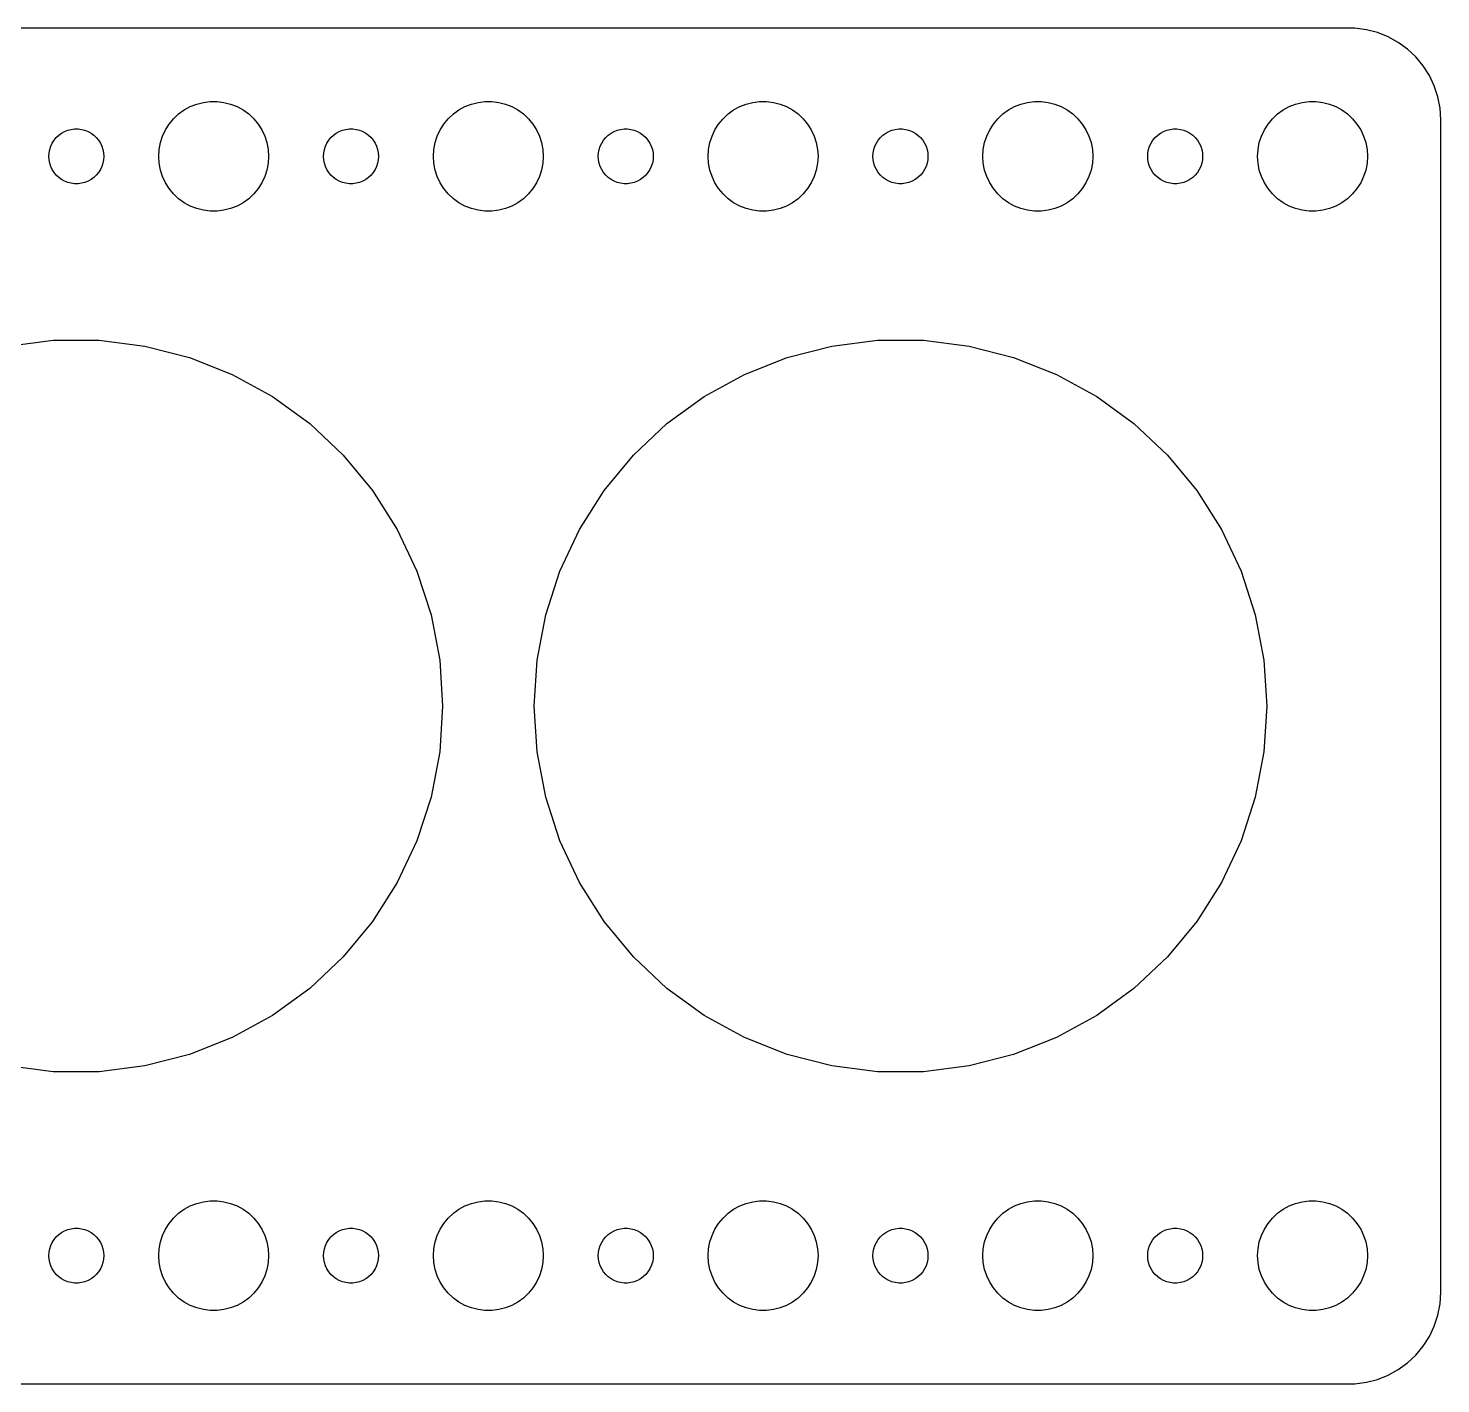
# Model space of a CAD drawing. Header units: metres. Extents: x -74 to 74, y -37 to 37.
# Drawn here: x -2.6 to 74.5, y -37 to 37 of the extents above; entities that cross this region are included whole.
import ezdxf

# ---------------------------------------------------------------- set-up
doc = ezdxf.new("R2010")
doc.units = ezdxf.units.M

msp = doc.modelspace()

# ---------------------------------------------------------------- linework, layer by layer
for p, q in [((69.8139, 36.9901), (-69.8139, 36.9901)), ((70.4369, 36.9114), (69.8139, 36.9901)), ((71.0451, 36.7553), (70.4369, 36.9114)), ((71.6289, 36.5241), (71.0451, 36.7553)), ((72.1791, 36.2216), (71.6289, 36.5241)), ((72.6871, 35.8526), (72.1791, 36.2216)), ((73.1448, 35.4227), (72.6871, 35.8526)), ((73.5451, 34.9389), (73.1448, 35.4227)), ((73.8815, 34.4088), (73.5451, 34.9389)), ((74.1489, 33.8406), (73.8815, 34.4088)), ((74.3429, 33.2434), (74.1489, 33.8406)), ((74.4606, 32.6267), (74.3429, 33.2434)), ((5.58772, 32.3115), (5.89252, 32.533)), ((5.89252, 32.533), (6.22266, 32.7145)), ((6.22266, 32.7145), (6.57294, 32.8532)), ((6.57294, 32.8532), (6.93785, 32.9469)), ((6.93785, 32.9469), (7.31161, 32.9941)), ((7.31161, 32.9941), (7.68837, 32.9941)), ((7.68837, 32.9941), (8.06213, 32.9469)), ((8.06213, 32.9469), (8.42705, 32.8532)), ((8.42705, 32.8532), (8.77733, 32.7145)), ((8.77733, 32.7145), (9.10747, 32.533)), ((9.10747, 32.533), (9.41226, 32.3115)), ((20.5877, 32.3115), (20.8925, 32.533)), ((20.8925, 32.533), (21.2227, 32.7145)), ((21.2227, 32.7145), (21.5729, 32.8532)), ((21.5729, 32.8532), (21.9379, 32.9469)), ((21.9379, 32.9469), (22.3116, 32.9941)), ((22.3116, 32.9941), (22.6884, 32.9941)), ((22.6884, 32.9941), (23.0621, 32.9469)), ((23.0621, 32.9469), (23.427, 32.8532)), ((23.427, 32.8532), (23.7773, 32.7145)), ((23.7773, 32.7145), (24.1075, 32.533)), ((24.1075, 32.533), (24.4123, 32.3115)), ((35.5877, 32.3115), (35.8925, 32.533)), ((35.8925, 32.533), (36.2227, 32.7145)), ((36.2227, 32.7145), (36.5729, 32.8532)), ((36.5729, 32.8532), (36.9379, 32.9469)), ((36.9379, 32.9469), (37.3116, 32.9941)), ((37.3116, 32.9941), (37.6884, 32.9941)), ((37.6884, 32.9941), (38.0621, 32.9469)), ((38.0621, 32.9469), (38.427, 32.8532)), ((38.427, 32.8532), (38.7773, 32.7145)), ((38.7773, 32.7145), (39.1075, 32.533)), ((39.1075, 32.533), (39.4123, 32.3115)), ((50.5877, 32.3115), (50.8925, 32.533)), ((50.8925, 32.533), (51.2227, 32.7145)), ((51.2227, 32.7145), (51.5729, 32.8532)), ((51.5729, 32.8532), (51.9379, 32.9469)), ((51.9379, 32.9469), (52.3116, 32.9941)), ((52.3116, 32.9941), (52.6884, 32.9941)), ((52.6884, 32.9941), (53.0621, 32.9469)), ((53.0621, 32.9469), (53.427, 32.8532)), ((53.427, 32.8532), (53.7773, 32.7145)), ((53.7773, 32.7145), (54.1075, 32.533)), ((54.1075, 32.533), (54.4123, 32.3115)), ((65.5877, 32.3115), (65.8925, 32.533)), ((65.8925, 32.533), (66.2227, 32.7145)), ((66.2227, 32.7145), (66.573, 32.8532)), ((66.573, 32.8532), (66.9379, 32.9469)), ((66.9379, 32.9469), (67.3116, 32.9941)), ((67.3116, 32.9941), (67.6884, 32.9941)), ((67.6884, 32.9941), (68.0621, 32.9469)), ((68.0621, 32.9469), (68.427, 32.8532)), ((68.427, 32.8532), (68.7773, 32.7145)), ((68.7773, 32.7145), (69.1075, 32.533)), ((69.1075, 32.533), (69.4123, 32.3115)), ((74.5, 32), (74.4606, 32.6267)), ((4.87108, 31.4453), (5.07294, 31.7634)), ((5.07294, 31.7634), (5.31308, 32.0536)), ((5.31308, 32.0536), (5.58772, 32.3115)), ((9.41226, 32.3115), (9.6869, 32.0536)), ((9.6869, 32.0536), (9.92705, 31.7634)), ((9.92705, 31.7634), (10.1289, 31.4453)), ((19.8711, 31.4453), (20.0729, 31.7634)), ((20.0729, 31.7634), (20.3131, 32.0536)), ((20.3131, 32.0536), (20.5877, 32.3115)), ((24.4123, 32.3115), (24.6869, 32.0536)), ((24.6869, 32.0536), (24.927, 31.7634)), ((24.927, 31.7634), (25.1289, 31.4453)), ((34.8711, 31.4453), (35.0729, 31.7634)), ((35.0729, 31.7634), (35.3131, 32.0536)), ((35.3131, 32.0536), (35.5877, 32.3115)), ((39.4123, 32.3115), (39.6869, 32.0536)), ((39.6869, 32.0536), (39.927, 31.7634)), ((39.927, 31.7634), (40.1289, 31.4453)), ((49.8711, 31.4453), (50.0729, 31.7634)), ((50.0729, 31.7634), (50.3131, 32.0536)), ((50.3131, 32.0536), (50.5877, 32.3115)), ((54.4123, 32.3115), (54.6869, 32.0536)), ((54.6869, 32.0536), (54.927, 31.7634)), ((54.927, 31.7634), (55.1289, 31.4453)), ((64.8711, 31.4453), (65.073, 31.7634)), ((65.073, 31.7634), (65.3131, 32.0536)), ((65.3131, 32.0536), (65.5877, 32.3115)), ((69.4123, 32.3115), (69.6869, 32.0536)), ((69.6869, 32.0536), (69.927, 31.7634)), ((69.927, 31.7634), (70.1289, 31.4453)), ((74.5, -32), (74.5, 32)), ((-1.31445, 30.7226), (-1.21352, 30.8817)), ((-1.21352, 30.8817), (-1.09344, 31.0268)), ((-1.09344, 31.0268), (-0.95613, 31.1558)), ((-0.95613, 31.1558), (-0.80373, 31.2665)), ((-0.80373, 31.2665), (-0.63866, 31.3572)), ((-0.63866, 31.3572), (-0.46352, 31.4266)), ((-0.46352, 31.4266), (-0.28107, 31.4734)), ((-0.28107, 31.4734), (-0.09418, 31.497)), ((-0.09418, 31.497), (0.09418, 31.497)), ((0.09418, 31.497), (0.28107, 31.4734)), ((0.28107, 31.4734), (0.46352, 31.4266)), ((0.46352, 31.4266), (0.63866, 31.3572)), ((0.63866, 31.3572), (0.80373, 31.2665)), ((0.80373, 31.2665), (0.95613, 31.1558)), ((0.95613, 31.1558), (1.09344, 31.0268)), ((1.09344, 31.0268), (1.21352, 30.8817)), ((1.21352, 30.8817), (1.31445, 30.7226)), ((4.59424, 30.7461), (4.71066, 31.1044)), ((4.71066, 31.1044), (4.87108, 31.4453)), ((10.1289, 31.4453), (10.2893, 31.1044)), ((10.2893, 31.1044), (10.4057, 30.7461)), ((13.6855, 30.7226), (13.7865, 30.8817)), ((13.7865, 30.8817), (13.9065, 31.0268)), ((13.9065, 31.0268), (14.0439, 31.1558)), ((14.0439, 31.1558), (14.1963, 31.2665)), ((14.1963, 31.2665), (14.3613, 31.3572)), ((14.3613, 31.3572), (14.5365, 31.4266)), ((14.5365, 31.4266), (14.7189, 31.4734)), ((14.7189, 31.4734), (14.9058, 31.497)), ((14.9058, 31.497), (15.0942, 31.497)), ((15.0942, 31.497), (15.2811, 31.4734)), ((15.2811, 31.4734), (15.4635, 31.4266)), ((15.4635, 31.4266), (15.6387, 31.3572)), ((15.6387, 31.3572), (15.8037, 31.2665)), ((15.8037, 31.2665), (15.9561, 31.1558)), ((15.9561, 31.1558), (16.0934, 31.0268)), ((16.0934, 31.0268), (16.2135, 30.8817)), ((16.2135, 30.8817), (16.3145, 30.7226)), ((19.5942, 30.7461), (19.7107, 31.1044)), ((19.7107, 31.1044), (19.8711, 31.4453)), ((25.1289, 31.4453), (25.2893, 31.1044)), ((25.2893, 31.1044), (25.4057, 30.7461)), ((28.6855, 30.7226), (28.7865, 30.8817)), ((28.7865, 30.8817), (28.9065, 31.0268)), ((28.9065, 31.0268), (29.0439, 31.1558)), ((29.0439, 31.1558), (29.1963, 31.2665)), ((29.1963, 31.2665), (29.3613, 31.3572)), ((29.3613, 31.3572), (29.5365, 31.4266)), ((29.5365, 31.4266), (29.7189, 31.4734)), ((29.7189, 31.4734), (29.9058, 31.497)), ((29.9058, 31.497), (30.0942, 31.497)), ((30.0942, 31.497), (30.2811, 31.4734)), ((30.2811, 31.4734), (30.4635, 31.4266)), ((30.4635, 31.4266), (30.6387, 31.3572)), ((30.6387, 31.3572), (30.8037, 31.2665)), ((30.8037, 31.2665), (30.9561, 31.1558)), ((30.9561, 31.1558), (31.0934, 31.0268)), ((31.0934, 31.0268), (31.2135, 30.8817)), ((31.2135, 30.8817), (31.3145, 30.7226)), ((34.5942, 30.7461), (34.7107, 31.1044)), ((34.7107, 31.1044), (34.8711, 31.4453)), ((40.1289, 31.4453), (40.2893, 31.1044)), ((40.2893, 31.1044), (40.4057, 30.7461)), ((43.6855, 30.7226), (43.7865, 30.8817)), ((43.7865, 30.8817), (43.9065, 31.0268)), ((43.9065, 31.0268), (44.0439, 31.1558)), ((44.0439, 31.1558), (44.1963, 31.2665)), ((44.1963, 31.2665), (44.3613, 31.3572)), ((44.3613, 31.3572), (44.5365, 31.4266)), ((44.5365, 31.4266), (44.7189, 31.4734)), ((44.7189, 31.4734), (44.9058, 31.497)), ((44.9058, 31.497), (45.0942, 31.497)), ((45.0942, 31.497), (45.2811, 31.4734)), ((45.2811, 31.4734), (45.4635, 31.4266)), ((45.4635, 31.4266), (45.6387, 31.3572)), ((45.6387, 31.3572), (45.8037, 31.2665)), ((45.8037, 31.2665), (45.9561, 31.1558)), ((45.9561, 31.1558), (46.0934, 31.0268)), ((46.0934, 31.0268), (46.2135, 30.8817)), ((46.2135, 30.8817), (46.3145, 30.7226)), ((49.5942, 30.7461), (49.7107, 31.1044)), ((49.7107, 31.1044), (49.8711, 31.4453)), ((55.1289, 31.4453), (55.2893, 31.1044)), ((55.2893, 31.1044), (55.4057, 30.7461)), ((58.6855, 30.7226), (58.7865, 30.8817)), ((58.7865, 30.8817), (58.9065, 31.0268)), ((58.9065, 31.0268), (59.0439, 31.1558)), ((59.0439, 31.1558), (59.1963, 31.2665)), ((59.1963, 31.2665), (59.3613, 31.3572)), ((59.3613, 31.3572), (59.5365, 31.4266)), ((59.5365, 31.4266), (59.7189, 31.4734)), ((59.7189, 31.4734), (59.9058, 31.497)), ((59.9058, 31.497), (60.0942, 31.497)), ((60.0942, 31.497), (60.2811, 31.4734)), ((60.2811, 31.4734), (60.4635, 31.4266)), ((60.4635, 31.4266), (60.6387, 31.3572)), ((60.6387, 31.3572), (60.8037, 31.2665)), ((60.8037, 31.2665), (60.9561, 31.1558)), ((60.9561, 31.1558), (61.0934, 31.0268)), ((61.0934, 31.0268), (61.2135, 30.8817)), ((61.2135, 30.8817), (61.3145, 30.7226)), ((64.5943, 30.7461), (64.7107, 31.1044)), ((64.7107, 31.1044), (64.8711, 31.4453)), ((70.1289, 31.4453), (70.2893, 31.1044)), ((70.2893, 31.1044), (70.4057, 30.7461)), ((-1.5, 30), (-1.48816, 30.188)), ((-1.48816, 30.188), (-1.45287, 30.373)), ((-1.45287, 30.373), (-1.39465, 30.5522)), ((-1.39465, 30.5522), (-1.31445, 30.7226)), ((1.31445, 30.7226), (1.39465, 30.5522)), ((1.39465, 30.5522), (1.45287, 30.373)), ((1.45287, 30.373), (1.48816, 30.188)), ((1.48816, 30.188), (1.5, 30)), ((4.5, 30), (4.52365, 30.376)), ((4.52365, 30.376), (4.59424, 30.7461)), ((10.4057, 30.7461), (10.4763, 30.376)), ((10.4763, 30.376), (10.5, 30)), ((13.5, 30), (13.5118, 30.188)), ((13.5118, 30.188), (13.5471, 30.373)), ((13.5471, 30.373), (13.6053, 30.5522)), ((13.6053, 30.5522), (13.6855, 30.7226)), ((16.3145, 30.7226), (16.3947, 30.5522)), ((16.3947, 30.5522), (16.4529, 30.373)), ((16.4529, 30.373), (16.4882, 30.188)), ((16.4882, 30.188), (16.5, 30)), ((19.5, 30), (19.5237, 30.376)), ((19.5237, 30.376), (19.5942, 30.7461)), ((25.4057, 30.7461), (25.4763, 30.376)), ((25.4763, 30.376), (25.5, 30)), ((28.5, 30), (28.5118, 30.188)), ((28.5118, 30.188), (28.5471, 30.373)), ((28.5471, 30.373), (28.6053, 30.5522)), ((28.6053, 30.5522), (28.6855, 30.7226)), ((31.3145, 30.7226), (31.3947, 30.5522)), ((31.3947, 30.5522), (31.4529, 30.373)), ((31.4529, 30.373), (31.4882, 30.188)), ((31.4882, 30.188), (31.5, 30)), ((34.5, 30), (34.5237, 30.376)), ((34.5237, 30.376), (34.5942, 30.7461)), ((40.4057, 30.7461), (40.4763, 30.376)), ((40.4763, 30.376), (40.5, 30)), ((43.5, 30), (43.5118, 30.188)), ((43.5118, 30.188), (43.5471, 30.373)), ((43.5471, 30.373), (43.6053, 30.5522)), ((43.6053, 30.5522), (43.6855, 30.7226)), ((46.3145, 30.7226), (46.3947, 30.5522)), ((46.3947, 30.5522), (46.4529, 30.373)), ((46.4529, 30.373), (46.4882, 30.188)), ((46.4882, 30.188), (46.5, 30)), ((49.5, 30), (49.5237, 30.376)), ((49.5237, 30.376), (49.5942, 30.7461)), ((55.4057, 30.7461), (55.4763, 30.376)), ((55.4763, 30.376), (55.5, 30)), ((58.5, 30), (58.5118, 30.188)), ((58.5118, 30.188), (58.5471, 30.373)), ((58.5471, 30.373), (58.6053, 30.5522)), ((58.6053, 30.5522), (58.6855, 30.7226)), ((61.3145, 30.7226), (61.3947, 30.5522)), ((61.3947, 30.5522), (61.4529, 30.373)), ((61.4529, 30.373), (61.4882, 30.188)), ((61.4882, 30.188), (61.5, 30)), ((64.5, 30), (64.5237, 30.376)), ((64.5237, 30.376), (64.5943, 30.7461)), ((70.4057, 30.7461), (70.4763, 30.376)), ((70.4763, 30.376), (70.5, 30)), ((-1.48816, 29.812), (-1.5, 30)), ((-1.45287, 29.627), (-1.48816, 29.812)), ((-1.39465, 29.4478), (-1.45287, 29.627)), ((-1.31445, 29.2774), (-1.39465, 29.4478)), ((1.39465, 29.4478), (1.31445, 29.2774)), ((1.45287, 29.627), (1.39465, 29.4478)), ((1.48816, 29.812), (1.45287, 29.627)), ((1.5, 30), (1.48816, 29.812)), ((4.52365, 29.624), (4.5, 30)), ((4.59424, 29.2539), (4.52365, 29.624)), ((10.4763, 29.624), (10.4057, 29.2539)), ((10.5, 30), (10.4763, 29.624)), ((13.5118, 29.812), (13.5, 30)), ((13.5471, 29.627), (13.5118, 29.812)), ((13.6053, 29.4478), (13.5471, 29.627)), ((13.6855, 29.2774), (13.6053, 29.4478)), ((16.3947, 29.4478), (16.3145, 29.2774)), ((16.4529, 29.627), (16.3947, 29.4478)), ((16.4882, 29.812), (16.4529, 29.627)), ((16.5, 30), (16.4882, 29.812)), ((19.5237, 29.624), (19.5, 30)), ((19.5942, 29.2539), (19.5237, 29.624)), ((25.4763, 29.624), (25.4057, 29.2539)), ((25.5, 30), (25.4763, 29.624)), ((28.5118, 29.812), (28.5, 30)), ((28.5471, 29.627), (28.5118, 29.812)), ((28.6053, 29.4478), (28.5471, 29.627)), ((28.6855, 29.2774), (28.6053, 29.4478)), ((31.3947, 29.4478), (31.3145, 29.2774)), ((31.4529, 29.627), (31.3947, 29.4478)), ((31.4882, 29.812), (31.4529, 29.627)), ((31.5, 30), (31.4882, 29.812)), ((34.5237, 29.624), (34.5, 30)), ((34.5942, 29.2539), (34.5237, 29.624)), ((40.4763, 29.624), (40.4057, 29.2539)), ((40.5, 30), (40.4763, 29.624)), ((43.5118, 29.812), (43.5, 30)), ((43.5471, 29.627), (43.5118, 29.812)), ((43.6053, 29.4478), (43.5471, 29.627)), ((43.6855, 29.2774), (43.6053, 29.4478)), ((46.3947, 29.4478), (46.3145, 29.2774)), ((46.4529, 29.627), (46.3947, 29.4478)), ((46.4882, 29.812), (46.4529, 29.627)), ((46.5, 30), (46.4882, 29.812)), ((49.5237, 29.624), (49.5, 30)), ((49.5942, 29.2539), (49.5237, 29.624)), ((55.4763, 29.624), (55.4057, 29.2539)), ((55.5, 30), (55.4763, 29.624)), ((58.5118, 29.812), (58.5, 30)), ((58.5471, 29.627), (58.5118, 29.812)), ((58.6053, 29.4478), (58.5471, 29.627)), ((58.6855, 29.2774), (58.6053, 29.4478)), ((61.3947, 29.4478), (61.3145, 29.2774)), ((61.4529, 29.627), (61.3947, 29.4478)), ((61.4882, 29.812), (61.4529, 29.627)), ((61.5, 30), (61.4882, 29.812)), ((64.5237, 29.624), (64.5, 30)), ((64.5943, 29.2539), (64.5237, 29.624)), ((70.4763, 29.624), (70.4057, 29.2539)), ((70.5, 30), (70.4763, 29.624)), ((-1.21352, 29.1183), (-1.31445, 29.2774)), ((-1.09344, 28.9732), (-1.21352, 29.1183)), ((-0.95613, 28.8442), (-1.09344, 28.9732)), ((-0.80373, 28.7335), (-0.95613, 28.8442)), ((-0.63866, 28.6427), (-0.80373, 28.7335)), ((-0.46352, 28.5734), (-0.63866, 28.6427)), ((-0.28107, 28.5266), (-0.46352, 28.5734)), ((0.46352, 28.5734), (0.28107, 28.5266)), ((0.63866, 28.6427), (0.46352, 28.5734)), ((0.80373, 28.7335), (0.63866, 28.6427)), ((0.95613, 28.8442), (0.80373, 28.7335)), ((1.09344, 28.9732), (0.95613, 28.8442)), ((1.21352, 29.1183), (1.09344, 28.9732)), ((1.31445, 29.2774), (1.21352, 29.1183)), ((4.71066, 28.8956), (4.59424, 29.2539)), ((4.87108, 28.5547), (4.71066, 28.8956)), ((5.07294, 28.2366), (4.87108, 28.5547)), ((10.1289, 28.5547), (9.92705, 28.2366)), ((10.2893, 28.8956), (10.1289, 28.5547)), ((10.4057, 29.2539), (10.2893, 28.8956)), ((13.7865, 29.1183), (13.6855, 29.2774)), ((13.9065, 28.9732), (13.7865, 29.1183)), ((14.0439, 28.8442), (13.9065, 28.9732)), ((14.1963, 28.7335), (14.0439, 28.8442)), ((14.3613, 28.6427), (14.1963, 28.7335)), ((14.5365, 28.5734), (14.3613, 28.6427)), ((14.7189, 28.5266), (14.5365, 28.5734)), ((15.4635, 28.5734), (15.2811, 28.5266)), ((15.6387, 28.6427), (15.4635, 28.5734)), ((15.8037, 28.7335), (15.6387, 28.6427)), ((15.9561, 28.8442), (15.8037, 28.7335)), ((16.0934, 28.9732), (15.9561, 28.8442)), ((16.2135, 29.1183), (16.0934, 28.9732)), ((16.3145, 29.2774), (16.2135, 29.1183)), ((19.7107, 28.8956), (19.5942, 29.2539)), ((19.8711, 28.5547), (19.7107, 28.8956)), ((20.0729, 28.2366), (19.8711, 28.5547)), ((25.1289, 28.5547), (24.927, 28.2366)), ((25.2893, 28.8956), (25.1289, 28.5547)), ((25.4057, 29.2539), (25.2893, 28.8956)), ((28.7865, 29.1183), (28.6855, 29.2774)), ((28.9065, 28.9732), (28.7865, 29.1183)), ((29.0439, 28.8442), (28.9065, 28.9732)), ((29.1963, 28.7335), (29.0439, 28.8442)), ((29.3613, 28.6427), (29.1963, 28.7335)), ((29.5365, 28.5734), (29.3613, 28.6427)), ((29.7189, 28.5266), (29.5365, 28.5734)), ((30.4635, 28.5734), (30.2811, 28.5266)), ((30.6387, 28.6427), (30.4635, 28.5734)), ((30.8037, 28.7335), (30.6387, 28.6427)), ((30.9561, 28.8442), (30.8037, 28.7335)), ((31.0934, 28.9732), (30.9561, 28.8442)), ((31.2135, 29.1183), (31.0934, 28.9732)), ((31.3145, 29.2774), (31.2135, 29.1183)), ((34.7107, 28.8956), (34.5942, 29.2539)), ((34.8711, 28.5547), (34.7107, 28.8956)), ((35.0729, 28.2366), (34.8711, 28.5547)), ((40.1289, 28.5547), (39.927, 28.2366)), ((40.2893, 28.8956), (40.1289, 28.5547)), ((40.4057, 29.2539), (40.2893, 28.8956)), ((43.7865, 29.1183), (43.6855, 29.2774)), ((43.9065, 28.9732), (43.7865, 29.1183)), ((44.0439, 28.8442), (43.9065, 28.9732)), ((44.1963, 28.7335), (44.0439, 28.8442)), ((44.3613, 28.6427), (44.1963, 28.7335)), ((44.5365, 28.5734), (44.3613, 28.6427)), ((44.7189, 28.5266), (44.5365, 28.5734)), ((45.4635, 28.5734), (45.2811, 28.5266)), ((45.6387, 28.6427), (45.4635, 28.5734)), ((45.8037, 28.7335), (45.6387, 28.6427)), ((45.9561, 28.8442), (45.8037, 28.7335)), ((46.0934, 28.9732), (45.9561, 28.8442)), ((46.2135, 29.1183), (46.0934, 28.9732)), ((46.3145, 29.2774), (46.2135, 29.1183)), ((49.7107, 28.8956), (49.5942, 29.2539)), ((49.8711, 28.5547), (49.7107, 28.8956)), ((50.0729, 28.2366), (49.8711, 28.5547)), ((55.1289, 28.5547), (54.927, 28.2366)), ((55.2893, 28.8956), (55.1289, 28.5547)), ((55.4057, 29.2539), (55.2893, 28.8956)), ((58.7865, 29.1183), (58.6855, 29.2774)), ((58.9065, 28.9732), (58.7865, 29.1183)), ((59.0439, 28.8442), (58.9065, 28.9732)), ((59.1963, 28.7335), (59.0439, 28.8442)), ((59.3613, 28.6427), (59.1963, 28.7335)), ((59.5365, 28.5734), (59.3613, 28.6427)), ((59.7189, 28.5266), (59.5365, 28.5734)), ((60.4635, 28.5734), (60.2811, 28.5266)), ((60.6387, 28.6427), (60.4635, 28.5734)), ((60.8037, 28.7335), (60.6387, 28.6427)), ((60.9561, 28.8442), (60.8037, 28.7335)), ((61.0934, 28.9732), (60.9561, 28.8442)), ((61.2135, 29.1183), (61.0934, 28.9732)), ((61.3145, 29.2774), (61.2135, 29.1183)), ((64.7107, 28.8956), (64.5943, 29.2539)), ((64.8711, 28.5547), (64.7107, 28.8956)), ((65.073, 28.2366), (64.8711, 28.5547)), ((70.1289, 28.5547), (69.927, 28.2366)), ((70.2893, 28.8956), (70.1289, 28.5547)), ((70.4057, 29.2539), (70.2893, 28.8956)), ((-0.09418, 28.503), (-0.28107, 28.5266)), ((0.09418, 28.503), (-0.09418, 28.503)), ((0.28107, 28.5266), (0.09418, 28.503)), ((5.31308, 27.9464), (5.07294, 28.2366)), ((5.58772, 27.6884), (5.31308, 27.9464)), ((9.6869, 27.9464), (9.41226, 27.6884)), ((9.92705, 28.2366), (9.6869, 27.9464)), ((14.9058, 28.503), (14.7189, 28.5266)), ((15.0942, 28.503), (14.9058, 28.503)), ((15.2811, 28.5266), (15.0942, 28.503)), ((20.3131, 27.9464), (20.0729, 28.2366)), ((20.5877, 27.6884), (20.3131, 27.9464)), ((24.6869, 27.9464), (24.4123, 27.6884)), ((24.927, 28.2366), (24.6869, 27.9464)), ((29.9058, 28.503), (29.7189, 28.5266)), ((30.0942, 28.503), (29.9058, 28.503)), ((30.2811, 28.5266), (30.0942, 28.503)), ((35.3131, 27.9464), (35.0729, 28.2366)), ((35.5877, 27.6884), (35.3131, 27.9464)), ((39.6869, 27.9464), (39.4123, 27.6884)), ((39.927, 28.2366), (39.6869, 27.9464)), ((44.9058, 28.503), (44.7189, 28.5266)), ((45.0942, 28.503), (44.9058, 28.503)), ((45.2811, 28.5266), (45.0942, 28.503)), ((50.3131, 27.9464), (50.0729, 28.2366)), ((50.5877, 27.6884), (50.3131, 27.9464)), ((54.6869, 27.9464), (54.4123, 27.6884)), ((54.927, 28.2366), (54.6869, 27.9464)), ((59.9058, 28.503), (59.7189, 28.5266)), ((60.0942, 28.503), (59.9058, 28.503)), ((60.2811, 28.5266), (60.0942, 28.503)), ((65.3131, 27.9464), (65.073, 28.2366)), ((65.5877, 27.6884), (65.3131, 27.9464)), ((69.6869, 27.9464), (69.4123, 27.6884)), ((69.927, 28.2366), (69.6869, 27.9464)), ((5.89252, 27.467), (5.58772, 27.6884)), ((6.22266, 27.2855), (5.89252, 27.467)), ((6.57294, 27.1468), (6.22266, 27.2855)), ((6.93785, 27.0531), (6.57294, 27.1468)), ((7.31161, 27.0059), (6.93785, 27.0531)), ((7.68837, 27.0059), (7.31161, 27.0059)), ((8.06213, 27.0531), (7.68837, 27.0059)), ((8.42705, 27.1468), (8.06213, 27.0531)), ((8.77733, 27.2855), (8.42705, 27.1468)), ((9.10747, 27.467), (8.77733, 27.2855)), ((9.41226, 27.6884), (9.10747, 27.467)), ((20.8925, 27.467), (20.5877, 27.6884)), ((21.2227, 27.2855), (20.8925, 27.467)), ((21.5729, 27.1468), (21.2227, 27.2855)), ((21.9379, 27.0531), (21.5729, 27.1468)), ((22.3116, 27.0059), (21.9379, 27.0531)), ((22.6884, 27.0059), (22.3116, 27.0059)), ((23.0621, 27.0531), (22.6884, 27.0059)), ((23.427, 27.1468), (23.0621, 27.0531)), ((23.7773, 27.2855), (23.427, 27.1468)), ((24.1075, 27.467), (23.7773, 27.2855)), ((24.4123, 27.6884), (24.1075, 27.467)), ((35.8925, 27.467), (35.5877, 27.6884)), ((36.2227, 27.2855), (35.8925, 27.467)), ((36.5729, 27.1468), (36.2227, 27.2855)), ((36.9379, 27.0531), (36.5729, 27.1468)), ((37.3116, 27.0059), (36.9379, 27.0531)), ((37.6884, 27.0059), (37.3116, 27.0059)), ((38.0621, 27.0531), (37.6884, 27.0059)), ((38.427, 27.1468), (38.0621, 27.0531)), ((38.7773, 27.2855), (38.427, 27.1468)), ((39.1075, 27.467), (38.7773, 27.2855)), ((39.4123, 27.6884), (39.1075, 27.467)), ((50.8925, 27.467), (50.5877, 27.6884)), ((51.2227, 27.2855), (50.8925, 27.467)), ((51.5729, 27.1468), (51.2227, 27.2855)), ((51.9379, 27.0531), (51.5729, 27.1468)), ((52.3116, 27.0059), (51.9379, 27.0531)), ((52.6884, 27.0059), (52.3116, 27.0059)), ((53.0621, 27.0531), (52.6884, 27.0059)), ((53.427, 27.1468), (53.0621, 27.0531)), ((53.7773, 27.2855), (53.427, 27.1468)), ((54.1075, 27.467), (53.7773, 27.2855)), ((54.4123, 27.6884), (54.1075, 27.467)), ((65.8925, 27.467), (65.5877, 27.6884)), ((66.2227, 27.2855), (65.8925, 27.467)), ((66.573, 27.1468), (66.2227, 27.2855)), ((66.9379, 27.0531), (66.573, 27.1468)), ((67.3116, 27.0059), (66.9379, 27.0531)), ((67.6884, 27.0059), (67.3116, 27.0059)), ((68.0621, 27.0531), (67.6884, 27.0059)), ((68.427, 27.1468), (68.0621, 27.0531)), ((68.7773, 27.2855), (68.427, 27.1468)), ((69.1075, 27.467), (68.7773, 27.2855)), ((69.4123, 27.6884), (69.1075, 27.467)), ((-3.74762, 19.6457), (-1.2558, 19.9605)), ((-1.2558, 19.9605), (1.2558, 19.9605)), ((1.2558, 19.9605), (3.74762, 19.6457)), ((3.74762, 19.6457), (6.18033, 19.0211)), ((38.8197, 19.0211), (41.2524, 19.6457)), ((41.2524, 19.6457), (43.7442, 19.9605)), ((43.7442, 19.9605), (46.2558, 19.9605)), ((46.2558, 19.9605), (48.7476, 19.6457)), ((48.7476, 19.6457), (51.1803, 19.0211)), ((6.18033, 19.0211), (8.51558, 18.0965)), ((36.4844, 18.0965), (38.8197, 19.0211)), ((51.1803, 19.0211), (53.5156, 18.0965)), ((8.51558, 18.0965), (10.7165, 16.8866)), ((34.2835, 16.8866), (36.4844, 18.0965)), ((53.5156, 18.0965), (55.7165, 16.8866)), ((10.7165, 16.8866), (12.7485, 15.4103)), ((32.2515, 15.4103), (34.2835, 16.8866)), ((55.7165, 16.8866), (57.7485, 15.4103)), ((12.7485, 15.4103), (14.5794, 13.6909)), ((30.4206, 13.6909), (32.2515, 15.4103)), ((57.7485, 15.4103), (59.5794, 13.6909)), ((14.5794, 13.6909), (16.1803, 11.7557)), ((28.8197, 11.7557), (30.4206, 13.6909)), ((59.5794, 13.6909), (61.1803, 11.7557)), ((16.1803, 11.7557), (17.5261, 9.63507)), ((27.4739, 9.63507), (28.8197, 11.7557)), ((61.1803, 11.7557), (62.5261, 9.63507)), ((17.5261, 9.63507), (18.5955, 7.36249)), ((26.4045, 7.36249), (27.4739, 9.63507)), ((62.5261, 9.63507), (63.5955, 7.36249)), ((18.5955, 7.36249), (19.3717, 4.97379)), ((25.6283, 4.97379), (26.4045, 7.36249)), ((63.5955, 7.36249), (64.3717, 4.97379)), ((19.3717, 4.97379), (19.8423, 2.50665)), ((25.1577, 2.50665), (25.6283, 4.97379)), ((64.3717, 4.97379), (64.8423, 2.50665)), ((19.8423, 2.50665), (20, 0)), ((25, 0), (25.1577, 2.50665)), ((64.8423, 2.50665), (65, 0)), ((20, 0), (19.8423, -2.50665)), ((25.1577, -2.50665), (25, 0)), ((65, 0), (64.8423, -2.50665)), ((19.8423, -2.50665), (19.3717, -4.97379)), ((25.6283, -4.97379), (25.1577, -2.50665)), ((64.8423, -2.50665), (64.3717, -4.97379)), ((19.3717, -4.97379), (18.5955, -7.36249)), ((26.4045, -7.36249), (25.6283, -4.97379)), ((64.3717, -4.97379), (63.5955, -7.36249)), ((18.5955, -7.36249), (17.5261, -9.63507)), ((27.4739, -9.63507), (26.4045, -7.36249)), ((63.5955, -7.36249), (62.5261, -9.63507)), ((17.5261, -9.63507), (16.1803, -11.7557)), ((28.8197, -11.7557), (27.4739, -9.63507)), ((62.5261, -9.63507), (61.1803, -11.7557)), ((16.1803, -11.7557), (14.5794, -13.6909)), ((30.4206, -13.6909), (28.8197, -11.7557)), ((61.1803, -11.7557), (59.5794, -13.6909)), ((14.5794, -13.6909), (12.7485, -15.4103)), ((32.2515, -15.4103), (30.4206, -13.6909)), ((59.5794, -13.6909), (57.7485, -15.4103)), ((12.7485, -15.4103), (10.7165, -16.8866)), ((34.2835, -16.8866), (32.2515, -15.4103)), ((57.7485, -15.4103), (55.7165, -16.8866)), ((10.7165, -16.8866), (8.51558, -18.0965)), ((36.4844, -18.0965), (34.2835, -16.8866)), ((55.7165, -16.8866), (53.5156, -18.0965)), ((8.51558, -18.0965), (6.18033, -19.0211)), ((38.8197, -19.0211), (36.4844, -18.0965)), ((53.5156, -18.0965), (51.1803, -19.0211)), ((6.18033, -19.0211), (3.74762, -19.6457)), ((41.2524, -19.6457), (38.8197, -19.0211)), ((51.1803, -19.0211), (48.7476, -19.6457)), ((-1.2558, -19.9605), (-3.74762, -19.6457)), ((1.2558, -19.9605), (-1.2558, -19.9605)), ((3.74762, -19.6457), (1.2558, -19.9605)), ((43.7442, -19.9605), (41.2524, -19.6457)), ((46.2558, -19.9605), (43.7442, -19.9605)), ((48.7476, -19.6457), (46.2558, -19.9605)), ((5.31308, -27.9464), (5.58772, -27.6884)), ((5.58772, -27.6884), (5.89252, -27.467)), ((5.89252, -27.467), (6.22266, -27.2855)), ((6.22266, -27.2855), (6.57294, -27.1468)), ((6.57294, -27.1468), (6.93785, -27.0531)), ((6.93785, -27.0531), (7.31161, -27.0059)), ((7.31161, -27.0059), (7.68837, -27.0059)), ((7.68837, -27.0059), (8.06213, -27.0531)), ((8.06213, -27.0531), (8.42705, -27.1468)), ((8.42705, -27.1468), (8.77733, -27.2855)), ((8.77733, -27.2855), (9.10747, -27.467)), ((9.10747, -27.467), (9.41226, -27.6884)), ((9.41226, -27.6884), (9.6869, -27.9464)), ((20.3131, -27.9464), (20.5877, -27.6884)), ((20.5877, -27.6884), (20.8925, -27.467)), ((20.8925, -27.467), (21.2227, -27.2855)), ((21.2227, -27.2855), (21.5729, -27.1468)), ((21.5729, -27.1468), (21.9379, -27.0531)), ((21.9379, -27.0531), (22.3116, -27.0059)), ((22.3116, -27.0059), (22.6884, -27.0059)), ((22.6884, -27.0059), (23.0621, -27.0531)), ((23.0621, -27.0531), (23.427, -27.1468)), ((23.427, -27.1468), (23.7773, -27.2855)), ((23.7773, -27.2855), (24.1075, -27.467)), ((24.1075, -27.467), (24.4123, -27.6884)), ((24.4123, -27.6884), (24.6869, -27.9464)), ((35.3131, -27.9464), (35.5877, -27.6884)), ((35.5877, -27.6884), (35.8925, -27.467)), ((35.8925, -27.467), (36.2227, -27.2855)), ((36.2227, -27.2855), (36.5729, -27.1468)), ((36.5729, -27.1468), (36.9379, -27.0531)), ((36.9379, -27.0531), (37.3116, -27.0059)), ((37.3116, -27.0059), (37.6884, -27.0059)), ((37.6884, -27.0059), (38.0621, -27.0531)), ((38.0621, -27.0531), (38.427, -27.1468)), ((38.427, -27.1468), (38.7773, -27.2855)), ((38.7773, -27.2855), (39.1075, -27.467)), ((39.1075, -27.467), (39.4123, -27.6884)), ((39.4123, -27.6884), (39.6869, -27.9464)), ((50.3131, -27.9464), (50.5877, -27.6884)), ((50.5877, -27.6884), (50.8925, -27.467)), ((50.8925, -27.467), (51.2227, -27.2855)), ((51.2227, -27.2855), (51.5729, -27.1468)), ((51.5729, -27.1468), (51.9379, -27.0531)), ((51.9379, -27.0531), (52.3116, -27.0059)), ((52.3116, -27.0059), (52.6884, -27.0059)), ((52.6884, -27.0059), (53.0621, -27.0531)), ((53.0621, -27.0531), (53.427, -27.1468)), ((53.427, -27.1468), (53.7773, -27.2855)), ((53.7773, -27.2855), (54.1075, -27.467)), ((54.1075, -27.467), (54.4123, -27.6884)), ((54.4123, -27.6884), (54.6869, -27.9464)), ((65.3131, -27.9464), (65.5877, -27.6884)), ((65.5877, -27.6884), (65.8925, -27.467)), ((65.8925, -27.467), (66.2227, -27.2855)), ((66.2227, -27.2855), (66.573, -27.1468)), ((66.573, -27.1468), (66.9379, -27.0531)), ((66.9379, -27.0531), (67.3116, -27.0059)), ((67.3116, -27.0059), (67.6884, -27.0059)), ((67.6884, -27.0059), (68.0621, -27.0531)), ((68.0621, -27.0531), (68.427, -27.1468)), ((68.427, -27.1468), (68.7773, -27.2855)), ((68.7773, -27.2855), (69.1075, -27.467)), ((69.1075, -27.467), (69.4123, -27.6884)), ((69.4123, -27.6884), (69.6869, -27.9464)), ((-0.46352, -28.5734), (-0.28107, -28.5266)), ((-0.28107, -28.5266), (-0.09418, -28.503)), ((-0.09418, -28.503), (0.09418, -28.503)), ((0.09418, -28.503), (0.28107, -28.5266)), ((0.28107, -28.5266), (0.46352, -28.5734)), ((4.87108, -28.5547), (5.07294, -28.2366)), ((5.07294, -28.2366), (5.31308, -27.9464)), ((9.6869, -27.9464), (9.92705, -28.2366)), ((9.92705, -28.2366), (10.1289, -28.5547)), ((14.5365, -28.5734), (14.7189, -28.5266)), ((14.7189, -28.5266), (14.9058, -28.503)), ((14.9058, -28.503), (15.0942, -28.503)), ((15.0942, -28.503), (15.2811, -28.5266)), ((15.2811, -28.5266), (15.4635, -28.5734)), ((19.8711, -28.5547), (20.0729, -28.2366)), ((20.0729, -28.2366), (20.3131, -27.9464)), ((24.6869, -27.9464), (24.927, -28.2366)), ((24.927, -28.2366), (25.1289, -28.5547)), ((29.5365, -28.5734), (29.7189, -28.5266)), ((29.7189, -28.5266), (29.9058, -28.503)), ((29.9058, -28.503), (30.0942, -28.503)), ((30.0942, -28.503), (30.2811, -28.5266)), ((30.2811, -28.5266), (30.4635, -28.5734)), ((34.8711, -28.5547), (35.0729, -28.2366)), ((35.0729, -28.2366), (35.3131, -27.9464)), ((39.6869, -27.9464), (39.927, -28.2366)), ((39.927, -28.2366), (40.1289, -28.5547)), ((44.5365, -28.5734), (44.7189, -28.5266)), ((44.7189, -28.5266), (44.9058, -28.503)), ((44.9058, -28.503), (45.0942, -28.503)), ((45.0942, -28.503), (45.2811, -28.5266)), ((45.2811, -28.5266), (45.4635, -28.5734)), ((49.8711, -28.5547), (50.0729, -28.2366)), ((50.0729, -28.2366), (50.3131, -27.9464)), ((54.6869, -27.9464), (54.927, -28.2366)), ((54.927, -28.2366), (55.1289, -28.5547)), ((59.5365, -28.5734), (59.7189, -28.5266)), ((59.7189, -28.5266), (59.9058, -28.503)), ((59.9058, -28.503), (60.0942, -28.503)), ((60.0942, -28.503), (60.2811, -28.5266)), ((60.2811, -28.5266), (60.4635, -28.5734)), ((64.8711, -28.5547), (65.073, -28.2366)), ((65.073, -28.2366), (65.3131, -27.9464)), ((69.6869, -27.9464), (69.927, -28.2366)), ((69.927, -28.2366), (70.1289, -28.5547)), ((-1.39465, -29.4478), (-1.31445, -29.2774)), ((-1.31445, -29.2774), (-1.21352, -29.1183)), ((-1.21352, -29.1183), (-1.09344, -28.9732)), ((-1.09344, -28.9732), (-0.95613, -28.8442)), ((-0.95613, -28.8442), (-0.80373, -28.7335)), ((-0.80373, -28.7335), (-0.63866, -28.6427)), ((-0.63866, -28.6427), (-0.46352, -28.5734)), ((0.46352, -28.5734), (0.63866, -28.6427)), ((0.63866, -28.6427), (0.80373, -28.7335)), ((0.80373, -28.7335), (0.95613, -28.8442)), ((0.95613, -28.8442), (1.09344, -28.9732)), ((1.09344, -28.9732), (1.21352, -29.1183)), ((1.21352, -29.1183), (1.31445, -29.2774)), ((1.31445, -29.2774), (1.39465, -29.4478)), ((4.52365, -29.624), (4.59424, -29.2539)), ((4.59424, -29.2539), (4.71066, -28.8956)), ((4.71066, -28.8956), (4.87108, -28.5547)), ((10.1289, -28.5547), (10.2893, -28.8956)), ((10.2893, -28.8956), (10.4057, -29.2539)), ((10.4057, -29.2539), (10.4763, -29.624)), ((13.6053, -29.4478), (13.6855, -29.2774)), ((13.6855, -29.2774), (13.7865, -29.1183)), ((13.7865, -29.1183), (13.9065, -28.9732)), ((13.9065, -28.9732), (14.0439, -28.8442)), ((14.0439, -28.8442), (14.1963, -28.7335)), ((14.1963, -28.7335), (14.3613, -28.6427)), ((14.3613, -28.6427), (14.5365, -28.5734)), ((15.4635, -28.5734), (15.6387, -28.6427)), ((15.6387, -28.6427), (15.8037, -28.7335)), ((15.8037, -28.7335), (15.9561, -28.8442)), ((15.9561, -28.8442), (16.0934, -28.9732)), ((16.0934, -28.9732), (16.2135, -29.1183)), ((16.2135, -29.1183), (16.3145, -29.2774)), ((16.3145, -29.2774), (16.3947, -29.4478)), ((19.5237, -29.624), (19.5942, -29.2539)), ((19.5942, -29.2539), (19.7107, -28.8956)), ((19.7107, -28.8956), (19.8711, -28.5547)), ((25.1289, -28.5547), (25.2893, -28.8956)), ((25.2893, -28.8956), (25.4057, -29.2539)), ((25.4057, -29.2539), (25.4763, -29.624)), ((28.6053, -29.4478), (28.6855, -29.2774)), ((28.6855, -29.2774), (28.7865, -29.1183)), ((28.7865, -29.1183), (28.9065, -28.9732)), ((28.9065, -28.9732), (29.0439, -28.8442)), ((29.0439, -28.8442), (29.1963, -28.7335)), ((29.1963, -28.7335), (29.3613, -28.6427)), ((29.3613, -28.6427), (29.5365, -28.5734)), ((30.4635, -28.5734), (30.6387, -28.6427)), ((30.6387, -28.6427), (30.8037, -28.7335)), ((30.8037, -28.7335), (30.9561, -28.8442)), ((30.9561, -28.8442), (31.0934, -28.9732)), ((31.0934, -28.9732), (31.2135, -29.1183)), ((31.2135, -29.1183), (31.3145, -29.2774)), ((31.3145, -29.2774), (31.3947, -29.4478)), ((34.5237, -29.624), (34.5942, -29.2539)), ((34.5942, -29.2539), (34.7107, -28.8956)), ((34.7107, -28.8956), (34.8711, -28.5547)), ((40.1289, -28.5547), (40.2893, -28.8956)), ((40.2893, -28.8956), (40.4057, -29.2539)), ((40.4057, -29.2539), (40.4763, -29.624)), ((43.6053, -29.4478), (43.6855, -29.2774)), ((43.6855, -29.2774), (43.7865, -29.1183)), ((43.7865, -29.1183), (43.9065, -28.9732)), ((43.9065, -28.9732), (44.0439, -28.8442)), ((44.0439, -28.8442), (44.1963, -28.7335)), ((44.1963, -28.7335), (44.3613, -28.6427)), ((44.3613, -28.6427), (44.5365, -28.5734)), ((45.4635, -28.5734), (45.6387, -28.6427)), ((45.6387, -28.6427), (45.8037, -28.7335)), ((45.8037, -28.7335), (45.9561, -28.8442)), ((45.9561, -28.8442), (46.0934, -28.9732)), ((46.0934, -28.9732), (46.2135, -29.1183)), ((46.2135, -29.1183), (46.3145, -29.2774)), ((46.3145, -29.2774), (46.3947, -29.4478)), ((49.5237, -29.624), (49.5942, -29.2539)), ((49.5942, -29.2539), (49.7107, -28.8956)), ((49.7107, -28.8956), (49.8711, -28.5547)), ((55.1289, -28.5547), (55.2893, -28.8956)), ((55.2893, -28.8956), (55.4057, -29.2539)), ((55.4057, -29.2539), (55.4763, -29.624)), ((58.6053, -29.4478), (58.6855, -29.2774)), ((58.6855, -29.2774), (58.7865, -29.1183)), ((58.7865, -29.1183), (58.9065, -28.9732)), ((58.9065, -28.9732), (59.0439, -28.8442)), ((59.0439, -28.8442), (59.1963, -28.7335)), ((59.1963, -28.7335), (59.3613, -28.6427)), ((59.3613, -28.6427), (59.5365, -28.5734)), ((60.4635, -28.5734), (60.6387, -28.6427)), ((60.6387, -28.6427), (60.8037, -28.7335)), ((60.8037, -28.7335), (60.9561, -28.8442)), ((60.9561, -28.8442), (61.0934, -28.9732)), ((61.0934, -28.9732), (61.2135, -29.1183)), ((61.2135, -29.1183), (61.3145, -29.2774)), ((61.3145, -29.2774), (61.3947, -29.4478)), ((64.5237, -29.624), (64.5943, -29.2539)), ((64.5943, -29.2539), (64.7107, -28.8956)), ((64.7107, -28.8956), (64.8711, -28.5547)), ((70.1289, -28.5547), (70.2893, -28.8956)), ((70.2893, -28.8956), (70.4057, -29.2539)), ((70.4057, -29.2539), (70.4763, -29.624)), ((-1.5, -30), (-1.48816, -29.812)), ((-1.48816, -30.188), (-1.5, -30)), ((-1.48816, -29.812), (-1.45287, -29.627)), ((-1.45287, -29.627), (-1.39465, -29.4478)), ((1.39465, -29.4478), (1.45287, -29.627)), ((1.45287, -29.627), (1.48816, -29.812)), ((1.48816, -29.812), (1.5, -30)), ((1.5, -30), (1.48816, -30.188)), ((4.5, -30), (4.52365, -29.624)), ((4.52365, -30.376), (4.5, -30)), ((10.4763, -29.624), (10.5, -30)), ((10.5, -30), (10.4763, -30.376)), ((13.5, -30), (13.5118, -29.812)), ((13.5118, -30.188), (13.5, -30)), ((13.5118, -29.812), (13.5471, -29.627)), ((13.5471, -29.627), (13.6053, -29.4478)), ((16.3947, -29.4478), (16.4529, -29.627)), ((16.4529, -29.627), (16.4882, -29.812)), ((16.4882, -29.812), (16.5, -30)), ((16.5, -30), (16.4882, -30.188)), ((19.5, -30), (19.5237, -29.624)), ((19.5237, -30.376), (19.5, -30)), ((25.4763, -29.624), (25.5, -30)), ((25.5, -30), (25.4763, -30.376)), ((28.5, -30), (28.5118, -29.812)), ((28.5118, -30.188), (28.5, -30)), ((28.5118, -29.812), (28.5471, -29.627)), ((28.5471, -29.627), (28.6053, -29.4478)), ((31.3947, -29.4478), (31.4529, -29.627)), ((31.4529, -29.627), (31.4882, -29.812)), ((31.4882, -29.812), (31.5, -30)), ((31.5, -30), (31.4882, -30.188)), ((34.5, -30), (34.5237, -29.624)), ((34.5237, -30.376), (34.5, -30)), ((40.4763, -29.624), (40.5, -30)), ((40.5, -30), (40.4763, -30.376)), ((43.5, -30), (43.5118, -29.812)), ((43.5118, -30.188), (43.5, -30)), ((43.5118, -29.812), (43.5471, -29.627)), ((43.5471, -29.627), (43.6053, -29.4478)), ((46.3947, -29.4478), (46.4529, -29.627)), ((46.4529, -29.627), (46.4882, -29.812)), ((46.4882, -29.812), (46.5, -30)), ((46.5, -30), (46.4882, -30.188)), ((49.5, -30), (49.5237, -29.624)), ((49.5237, -30.376), (49.5, -30)), ((55.4763, -29.624), (55.5, -30)), ((55.5, -30), (55.4763, -30.376)), ((58.5, -30), (58.5118, -29.812)), ((58.5118, -30.188), (58.5, -30)), ((58.5118, -29.812), (58.5471, -29.627)), ((58.5471, -29.627), (58.6053, -29.4478)), ((61.3947, -29.4478), (61.4529, -29.627)), ((61.4529, -29.627), (61.4882, -29.812)), ((61.4882, -29.812), (61.5, -30)), ((61.5, -30), (61.4882, -30.188)), ((64.5, -30), (64.5237, -29.624)), ((64.5237, -30.376), (64.5, -30)), ((70.4763, -29.624), (70.5, -30)), ((70.5, -30), (70.4763, -30.376)), ((-1.45287, -30.373), (-1.48816, -30.188)), ((-1.39465, -30.5522), (-1.45287, -30.373)), ((-1.31445, -30.7226), (-1.39465, -30.5522)), ((-1.21352, -30.8817), (-1.31445, -30.7226)), ((1.31445, -30.7226), (1.21352, -30.8817)), ((1.39465, -30.5522), (1.31445, -30.7226)), ((1.45287, -30.373), (1.39465, -30.5522)), ((1.48816, -30.188), (1.45287, -30.373)), ((4.59424, -30.7461), (4.52365, -30.376)), ((4.71066, -31.1044), (4.59424, -30.7461)), ((10.4057, -30.7461), (10.2893, -31.1044)), ((10.4763, -30.376), (10.4057, -30.7461)), ((13.5471, -30.373), (13.5118, -30.188)), ((13.6053, -30.5522), (13.5471, -30.373)), ((13.6855, -30.7226), (13.6053, -30.5522)), ((13.7865, -30.8817), (13.6855, -30.7226)), ((16.3145, -30.7226), (16.2135, -30.8817)), ((16.3947, -30.5522), (16.3145, -30.7226)), ((16.4529, -30.373), (16.3947, -30.5522)), ((16.4882, -30.188), (16.4529, -30.373)), ((19.5942, -30.7461), (19.5237, -30.376)), ((19.7107, -31.1044), (19.5942, -30.7461)), ((25.4057, -30.7461), (25.2893, -31.1044)), ((25.4763, -30.376), (25.4057, -30.7461)), ((28.5471, -30.373), (28.5118, -30.188)), ((28.6053, -30.5522), (28.5471, -30.373)), ((28.6855, -30.7226), (28.6053, -30.5522)), ((28.7865, -30.8817), (28.6855, -30.7226)), ((31.3145, -30.7226), (31.2135, -30.8817)), ((31.3947, -30.5522), (31.3145, -30.7226)), ((31.4529, -30.373), (31.3947, -30.5522)), ((31.4882, -30.188), (31.4529, -30.373)), ((34.5942, -30.7461), (34.5237, -30.376)), ((34.7107, -31.1044), (34.5942, -30.7461)), ((40.4057, -30.7461), (40.2893, -31.1044)), ((40.4763, -30.376), (40.4057, -30.7461)), ((43.5471, -30.373), (43.5118, -30.188)), ((43.6053, -30.5522), (43.5471, -30.373)), ((43.6855, -30.7226), (43.6053, -30.5522)), ((43.7865, -30.8817), (43.6855, -30.7226)), ((46.3145, -30.7226), (46.2135, -30.8817)), ((46.3947, -30.5522), (46.3145, -30.7226)), ((46.4529, -30.373), (46.3947, -30.5522)), ((46.4882, -30.188), (46.4529, -30.373)), ((49.5942, -30.7461), (49.5237, -30.376)), ((49.7107, -31.1044), (49.5942, -30.7461)), ((55.4057, -30.7461), (55.2893, -31.1044)), ((55.4763, -30.376), (55.4057, -30.7461)), ((58.5471, -30.373), (58.5118, -30.188)), ((58.6053, -30.5522), (58.5471, -30.373)), ((58.6855, -30.7226), (58.6053, -30.5522)), ((58.7865, -30.8817), (58.6855, -30.7226)), ((61.3145, -30.7226), (61.2135, -30.8817)), ((61.3947, -30.5522), (61.3145, -30.7226)), ((61.4529, -30.373), (61.3947, -30.5522)), ((61.4882, -30.188), (61.4529, -30.373)), ((64.5943, -30.7461), (64.5237, -30.376)), ((64.7107, -31.1044), (64.5943, -30.7461)), ((70.4057, -30.7461), (70.2893, -31.1044)), ((70.4763, -30.376), (70.4057, -30.7461)), ((-1.09344, -31.0268), (-1.21352, -30.8817)), ((-0.95613, -31.1558), (-1.09344, -31.0268)), ((-0.80373, -31.2665), (-0.95613, -31.1558)), ((-0.63866, -31.3572), (-0.80373, -31.2665)), ((-0.46352, -31.4266), (-0.63866, -31.3572)), ((-0.28107, -31.4734), (-0.46352, -31.4266)), ((-0.09418, -31.497), (-0.28107, -31.4734)), ((0.09418, -31.497), (-0.09418, -31.497)), ((0.28107, -31.4734), (0.09418, -31.497)), ((0.46352, -31.4266), (0.28107, -31.4734)), ((0.63866, -31.3572), (0.46352, -31.4266)), ((0.80373, -31.2665), (0.63866, -31.3572)), ((0.95613, -31.1558), (0.80373, -31.2665)), ((1.09344, -31.0268), (0.95613, -31.1558)), ((1.21352, -30.8817), (1.09344, -31.0268)), ((4.87108, -31.4453), (4.71066, -31.1044)), ((5.07294, -31.7634), (4.87108, -31.4453)), ((10.1289, -31.4453), (9.92705, -31.7634)), ((10.2893, -31.1044), (10.1289, -31.4453)), ((13.9065, -31.0268), (13.7865, -30.8817)), ((14.0439, -31.1558), (13.9065, -31.0268)), ((14.1963, -31.2665), (14.0439, -31.1558)), ((14.3613, -31.3572), (14.1963, -31.2665)), ((14.5365, -31.4266), (14.3613, -31.3572)), ((14.7189, -31.4734), (14.5365, -31.4266)), ((14.9058, -31.497), (14.7189, -31.4734)), ((15.0942, -31.497), (14.9058, -31.497)), ((15.2811, -31.4734), (15.0942, -31.497)), ((15.4635, -31.4266), (15.2811, -31.4734)), ((15.6387, -31.3572), (15.4635, -31.4266)), ((15.8037, -31.2665), (15.6387, -31.3572)), ((15.9561, -31.1558), (15.8037, -31.2665)), ((16.0934, -31.0268), (15.9561, -31.1558)), ((16.2135, -30.8817), (16.0934, -31.0268)), ((19.8711, -31.4453), (19.7107, -31.1044)), ((20.0729, -31.7634), (19.8711, -31.4453)), ((25.1289, -31.4453), (24.927, -31.7634)), ((25.2893, -31.1044), (25.1289, -31.4453)), ((28.9065, -31.0268), (28.7865, -30.8817)), ((29.0439, -31.1558), (28.9065, -31.0268)), ((29.1963, -31.2665), (29.0439, -31.1558)), ((29.3613, -31.3572), (29.1963, -31.2665)), ((29.5365, -31.4266), (29.3613, -31.3572)), ((29.7189, -31.4734), (29.5365, -31.4266)), ((29.9058, -31.497), (29.7189, -31.4734)), ((30.0942, -31.497), (29.9058, -31.497)), ((30.2811, -31.4734), (30.0942, -31.497)), ((30.4635, -31.4266), (30.2811, -31.4734)), ((30.6387, -31.3572), (30.4635, -31.4266)), ((30.8037, -31.2665), (30.6387, -31.3572)), ((30.9561, -31.1558), (30.8037, -31.2665)), ((31.0934, -31.0268), (30.9561, -31.1558)), ((31.2135, -30.8817), (31.0934, -31.0268)), ((34.8711, -31.4453), (34.7107, -31.1044)), ((35.0729, -31.7634), (34.8711, -31.4453)), ((40.1289, -31.4453), (39.927, -31.7634)), ((40.2893, -31.1044), (40.1289, -31.4453)), ((43.9065, -31.0268), (43.7865, -30.8817)), ((44.0439, -31.1558), (43.9065, -31.0268)), ((44.1963, -31.2665), (44.0439, -31.1558)), ((44.3613, -31.3572), (44.1963, -31.2665)), ((44.5365, -31.4266), (44.3613, -31.3572)), ((44.7189, -31.4734), (44.5365, -31.4266)), ((44.9058, -31.497), (44.7189, -31.4734)), ((45.0942, -31.497), (44.9058, -31.497)), ((45.2811, -31.4734), (45.0942, -31.497)), ((45.4635, -31.4266), (45.2811, -31.4734)), ((45.6387, -31.3572), (45.4635, -31.4266)), ((45.8037, -31.2665), (45.6387, -31.3572)), ((45.9561, -31.1558), (45.8037, -31.2665)), ((46.0934, -31.0268), (45.9561, -31.1558)), ((46.2135, -30.8817), (46.0934, -31.0268)), ((49.8711, -31.4453), (49.7107, -31.1044)), ((50.0729, -31.7634), (49.8711, -31.4453)), ((55.1289, -31.4453), (54.927, -31.7634)), ((55.2893, -31.1044), (55.1289, -31.4453)), ((58.9065, -31.0268), (58.7865, -30.8817)), ((59.0439, -31.1558), (58.9065, -31.0268)), ((59.1963, -31.2665), (59.0439, -31.1558)), ((59.3613, -31.3572), (59.1963, -31.2665)), ((59.5365, -31.4266), (59.3613, -31.3572)), ((59.7189, -31.4734), (59.5365, -31.4266)), ((59.9058, -31.497), (59.7189, -31.4734)), ((60.0942, -31.497), (59.9058, -31.497)), ((60.2811, -31.4734), (60.0942, -31.497)), ((60.4635, -31.4266), (60.2811, -31.4734)), ((60.6387, -31.3572), (60.4635, -31.4266)), ((60.8037, -31.2665), (60.6387, -31.3572)), ((60.9561, -31.1558), (60.8037, -31.2665)), ((61.0934, -31.0268), (60.9561, -31.1558)), ((61.2135, -30.8817), (61.0934, -31.0268)), ((64.8711, -31.4453), (64.7107, -31.1044)), ((65.073, -31.7634), (64.8711, -31.4453)), ((70.1289, -31.4453), (69.927, -31.7634)), ((70.2893, -31.1044), (70.1289, -31.4453)), ((5.31308, -32.0536), (5.07294, -31.7634)), ((5.58772, -32.3115), (5.31308, -32.0536)), ((5.89252, -32.533), (5.58772, -32.3115)), ((9.41226, -32.3115), (9.10747, -32.533)), ((9.6869, -32.0536), (9.41226, -32.3115)), ((9.92705, -31.7634), (9.6869, -32.0536)), ((20.3131, -32.0536), (20.0729, -31.7634)), ((20.5877, -32.3115), (20.3131, -32.0536)), ((20.8925, -32.533), (20.5877, -32.3115)), ((24.4123, -32.3115), (24.1075, -32.533)), ((24.6869, -32.0536), (24.4123, -32.3115)), ((24.927, -31.7634), (24.6869, -32.0536)), ((35.3131, -32.0536), (35.0729, -31.7634)), ((35.5877, -32.3115), (35.3131, -32.0536)), ((35.8925, -32.533), (35.5877, -32.3115)), ((39.4123, -32.3115), (39.1075, -32.533)), ((39.6869, -32.0536), (39.4123, -32.3115)), ((39.927, -31.7634), (39.6869, -32.0536)), ((50.3131, -32.0536), (50.0729, -31.7634)), ((50.5877, -32.3115), (50.3131, -32.0536)), ((50.8925, -32.533), (50.5877, -32.3115)), ((54.4123, -32.3115), (54.1075, -32.533)), ((54.6869, -32.0536), (54.4123, -32.3115)), ((54.927, -31.7634), (54.6869, -32.0536)), ((65.3131, -32.0536), (65.073, -31.7634)), ((65.5877, -32.3115), (65.3131, -32.0536)), ((65.8925, -32.533), (65.5877, -32.3115)), ((69.4123, -32.3115), (69.1075, -32.533)), ((69.6869, -32.0536), (69.4123, -32.3115)), ((69.927, -31.7634), (69.6869, -32.0536)), ((74.4606, -32.6267), (74.5, -32)), ((6.22266, -32.7145), (5.89252, -32.533)), ((6.57294, -32.8532), (6.22266, -32.7145)), ((6.93785, -32.9469), (6.57294, -32.8532)), ((7.31161, -32.9941), (6.93785, -32.9469)), ((7.68837, -32.9941), (7.31161, -32.9941)), ((8.06213, -32.9469), (7.68837, -32.9941)), ((8.42705, -32.8532), (8.06213, -32.9469)), ((8.77733, -32.7145), (8.42705, -32.8532)), ((9.10747, -32.533), (8.77733, -32.7145)), ((21.2227, -32.7145), (20.8925, -32.533)), ((21.5729, -32.8532), (21.2227, -32.7145)), ((21.9379, -32.9469), (21.5729, -32.8532)), ((22.3116, -32.9941), (21.9379, -32.9469)), ((22.6884, -32.9941), (22.3116, -32.9941)), ((23.0621, -32.9469), (22.6884, -32.9941)), ((23.427, -32.8532), (23.0621, -32.9469)), ((23.7773, -32.7145), (23.427, -32.8532)), ((24.1075, -32.533), (23.7773, -32.7145)), ((36.2227, -32.7145), (35.8925, -32.533)), ((36.5729, -32.8532), (36.2227, -32.7145)), ((36.9379, -32.9469), (36.5729, -32.8532)), ((37.3116, -32.9941), (36.9379, -32.9469)), ((37.6884, -32.9941), (37.3116, -32.9941)), ((38.0621, -32.9469), (37.6884, -32.9941)), ((38.427, -32.8532), (38.0621, -32.9469)), ((38.7773, -32.7145), (38.427, -32.8532)), ((39.1075, -32.533), (38.7773, -32.7145)), ((51.2227, -32.7145), (50.8925, -32.533)), ((51.5729, -32.8532), (51.2227, -32.7145)), ((51.9379, -32.9469), (51.5729, -32.8532)), ((52.3116, -32.9941), (51.9379, -32.9469)), ((52.6884, -32.9941), (52.3116, -32.9941)), ((53.0621, -32.9469), (52.6884, -32.9941)), ((53.427, -32.8532), (53.0621, -32.9469)), ((53.7773, -32.7145), (53.427, -32.8532)), ((54.1075, -32.533), (53.7773, -32.7145)), ((66.2227, -32.7145), (65.8925, -32.533)), ((66.573, -32.8532), (66.2227, -32.7145)), ((66.9379, -32.9469), (66.573, -32.8532)), ((67.3116, -32.9941), (66.9379, -32.9469)), ((67.6884, -32.9941), (67.3116, -32.9941)), ((68.0621, -32.9469), (67.6884, -32.9941)), ((68.427, -32.8532), (68.0621, -32.9469)), ((68.7773, -32.7145), (68.427, -32.8532)), ((69.1075, -32.533), (68.7773, -32.7145)), ((74.3429, -33.2434), (74.4606, -32.6267)), ((73.8815, -34.4088), (74.1489, -33.8406)), ((74.1489, -33.8406), (74.3429, -33.2434)), ((73.5451, -34.9389), (73.8815, -34.4088)), ((72.6871, -35.8526), (73.1448, -35.4227)), ((73.1448, -35.4227), (73.5451, -34.9389)), ((71.6289, -36.5241), (72.1791, -36.2216)), ((72.1791, -36.2216), (72.6871, -35.8526)), ((-69.8139, -36.9901), (69.8139, -36.9901)), ((69.8139, -36.9901), (70.4369, -36.9114)), ((70.4369, -36.9114), (71.0451, -36.7553)), ((71.0451, -36.7553), (71.6289, -36.5241))]:
    msp.add_line(p, q)

doc.saveas('drawing.dxf')
